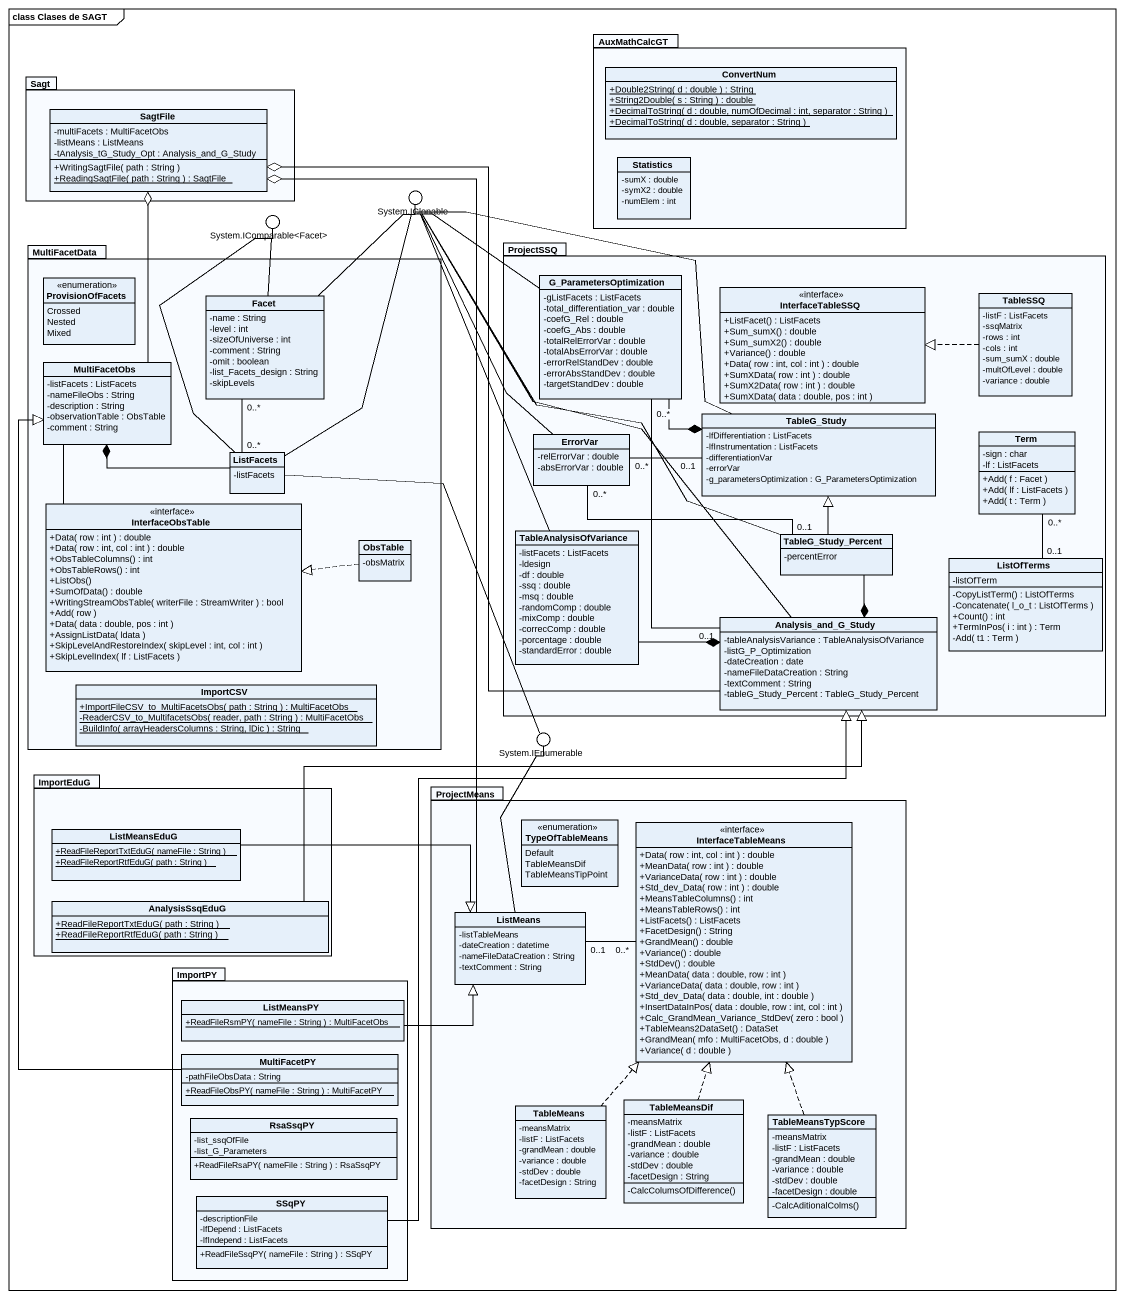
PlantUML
@startuml
mainframe class Clases de SAGT
allowmixing
hide circle
hide empty members
skinparam classAttributeIconSize 0
package AuxMathCalcGT {
  class ConvertNum {
    {static} +Double2String( d : double ) : String
    {static} +String2Double( s : String ) : double
    {static} +DecimalToString( d : double, numOfDecimal : int, separator : String )
    {static} +DecimalToString( d : double, separator : String )
  }
  class Statistics {
    -sumX : double
    -symX2 : double
    -numElem : int
  }
}
package Sagt {
  class SagtFile {
    -multiFacets : MultiFacetObs
    -listMeans : ListMeans
    -tAnalysis_tG_Study_Opt : Analysis_and_G_Study
    +WritingSagtFile( path : String )
    {static} +ReadingSagtFile( path : String ) : SagtFile
  }
}
() "System.IClonable" as System_IClonable
() "System.IComparable<Facet>" as System_IComparable_Facet
package MultiFacetData {
  enum ProvisionOfFacets {
    Crossed
    Nested
    Mixed
  }
  class Facet {
    -name : String
    -level : int
    -sizeOfUniverse : int
    -comment : String
    -omit : boolean
    -list_Facets_design : String
    -skipLevels
  }
  class MultiFacetObs {
    -listFacets : ListFacets
    -nameFileObs : String
    -description : String
    -observationTable : ObsTable
    -comment : String
  }
  class ListFacets {
    -listFacets
  }
  interface InterfaceObsTable {
    +Data( row : int ) : double
    +Data( row : int, col : int ) : double
    +ObsTableColumns() : int
    +ObsTableRows() : int
    +ListObs()
    +SumOfData() : double
    +WritingStreamObsTable( writerFile : StreamWriter ) : bool
    +Add( row )
    +Data( data : double, pos : int )
    +AssignListData( ldata )
    +SkipLevelAndRestoreIndex( skipLevel : int, col : int )
    +SkipLevelIndex( lf : ListFacets )
  }
  class ObsTable {
    -obsMatrix
  }
  class ImportCSV {
    {static} +ImportFileCSV_to_MultiFacetsObs( path : String ) : MultiFacetObs
    {static} -ReaderCSV_to_MultifacetsObs( reader, path : String ) : MultiFacetObs
    {static} -BuildInfo( arrayHeadersColumns : String, lDic ) : String
  }
}
package ProjectSSQ {
  class G_ParametersOptimization {
    -gListFacets : ListFacets
    -total_differentiation_var : double
    -coefG_Rel : double
    -coefG_Abs : double
    -totalRelErrorVar : double
    -totalAbsErrorVar : double
    -errorRelStandDev : double
    -errorAbsStandDev : double
    -targetStandDev : double
  }
  interface InterfaceTableSSQ {
    +ListFacet() : ListFacets
    +Sum_sumX() : double
    +Sum_sumX2() : double
    +Variance() : double
    +Data( row : int, col : int ) : double
    +SumXData( row : int ) : double
    +SumX2Data( row : int ) : double
    +SumXData( data : double, pos : int )
  }
  class TableSSQ {
    -listF : ListFacets
    -ssqMatrix
    -rows : int
    -cols : int
    -sum_sumX : double
    -multOfLevel : double
    -variance : double
  }
  class TableG_Study {
    -lfDifferentiation : ListFacets
    -lfInstrumentation : ListFacets
    -differentiationVar
    -errorVar
    -g_parametersOptimization : G_ParametersOptimization
  }
  class ErrorVar {
    -relErrorVar : double
    -absErrorVar : double
  }
  class Term {
    -sign : char
    -lf : ListFacets
    +Add( f : Facet )
    +Add( lf : ListFacets )
    +Add( t : Term )
  }
  class TableAnalysisOfVariance {
    -listFacets : ListFacets
    -ldesign
    -df : double
    -ssq : double
    -msq : double
    -randomComp : double
    -mixComp : double
    -correcComp : double
    -porcentage : double
    -standardError : double
  }
  class TableG_Study_Percent {
    -percentError
  }
  class ListOfTerms {
    -listOfTerm
    -CopyListTerm() : ListOfTerms
    -Concatenate( l_o_t : ListOfTerms )
    +Count() : int
    +TermInPos( i : int ) : Term
    -Add( t1 : Term )
  }
  class Analysis_and_G_Study {
    -tableAnalysisVariance : TableAnalysisOfVariance
    -listG_P_Optimization
    -dateCreation : date
    -nameFileDataCreation : String
    -textComment : String
    -tableG_Study_Percent : TableG_Study_Percent
  }
}
() "System.IEnumerable" as System_IEnumerable
package ImportEduG {
  class ListMeansEduG {
    {static} +ReadFileReportTxtEduG( nameFile : String )
    {static} +ReadFileReportRtfEduG( path : String )
  }
  class AnalysisSsqEduG {
    {static} +ReadFileReportTxtEduG( path : String )
    {static} +ReadFileReportRtfEduG( path : String )
  }
}
package ProjectMeans {
  enum TypeOfTableMeans {
    Default
    TableMeansDif
    TableMeansTipPoint
  }
  interface InterfaceTableMeans {
    +Data( row : int, col : int ) : double
    +MeanData( row : int ) : double
    +VarianceData( row : int ) : double
    +Std_dev_Data( row : int ) : double
    +MeansTableColumns() : int
    +MeansTableRows() : int
    +ListFacets() : ListFacets
    +FacetDesign() : String
    +GrandMean() : double
    +Variance() : double
    +StdDev() : double
    +MeanData( data : double, row : int )
    +VarianceData( data : double, row : int )
    +Std_dev_Data( data : double, int : double )
    +InsertDataInPos( data : double, row : int, col : int )
    +Calc_GrandMean_Variance_StdDev( zero : bool )
    +TableMeans2DataSet() : DataSet
    +GrandMean( mfo : MultiFacetObs, d : double )
    +Variance( d : double )
  }
  class ListMeans {
    -listTableMeans
    -dateCreation : datetime
    -nameFileDataCreation : String
    -textComment : String
  }
  class TableMeans {
    -meansMatrix
    -listF : ListFacets
    -grandMean : double
    -variance : double
    -stdDev : double
    -facetDesign : String
  }
  class TableMeansDif {
    -meansMatrix
    -listF : ListFacets
    -grandMean : double
    -variance : double
    -stdDev : double
    -facetDesign : String
    -CalcColumsOfDifference()
  }
  class TableMeansTypScore {
    -meansMatrix
    -listF : ListFacets
    -grandMean : double
    -variance : double
    -stdDev : double
    -facetDesign : double
    -CalcAditionalColms()
  }
}
package ImportPY {
  class ListMeansPY {
    {static} +ReadFileRsmPY( nameFile : String ) : MultiFacetObs
  }
  class MultiFacetPY {
    -pathFileObsData : String
    {static} +ReadFileObsPY( nameFile : String ) : MultiFacetPY
  }
  class RsaSsqPY {
    -list_ssqOfFile
    -list_G_Parameters
    +ReadFileRsaPY( nameFile : String ) : RsaSsqPY
  }
  class SSqPY {
    -descriptionFile
    -lfDepend : ListFacets
    -lfIndepend : ListFacets
    +ReadFileSsqPY( nameFile : String ) : SSqPY
  }
}
SagtFile o-- MultiFacetObs
SagtFile o-- Analysis_and_G_Study
SagtFile o-- ListMeans
Facet -up- System_IClonable
Facet -up- System_IComparable_Facet
Facet "0..*" -- "0..*" ListFacets
G_ParametersOptimization -up- System_IClonable
G_ParametersOptimization "0..*" -- "0..1" Analysis_and_G_Study
TableSSQ .left.|> InterfaceTableSSQ
MultiFacetObs *-right- ListFacets
TableG_Study -up- System_IClonable
TableG_Study *-left- G_ParametersOptimization
ListFacets -up- System_IClonable
ListFacets -up- System_IComparable_Facet
ListFacets -- System_IEnumerable
ErrorVar -up- System_IClonable
ErrorVar "0..*" -right- "0..1" TableG_Study
ErrorVar "0..*" -right- "0..1" TableG_Study_Percent
Term "0..*" -- "0..1" ListOfTerms
InterfaceObsTable -up- MultiFacetObs
ObsTable .left.|> InterfaceObsTable
TableAnalysisOfVariance -up- System_IClonable
TableG_Study_Percent -up- System_IClonable
TableG_Study_Percent -up-|> TableG_Study
Analysis_and_G_Study -up- System_IClonable
Analysis_and_G_Study *-left- TableAnalysisOfVariance
Analysis_and_G_Study *-up- TableG_Study_Percent
ListMeansEduG -right-|> ListMeans
InterfaceTableMeans "0..*" -left- "0..1" ListMeans
AnalysisSsqEduG -right-|> Analysis_and_G_Study
ListMeans -up- System_IEnumerable
ListMeansPY -right-|> ListMeans
MultiFacetPY -up-|> MultiFacetObs
TableMeans .up.|> InterfaceTableMeans
TableMeansDif .up.|> InterfaceTableMeans
TableMeansTypScore .up.|> InterfaceTableMeans
SSqPY -up-|> Analysis_and_G_Study
@enduml
